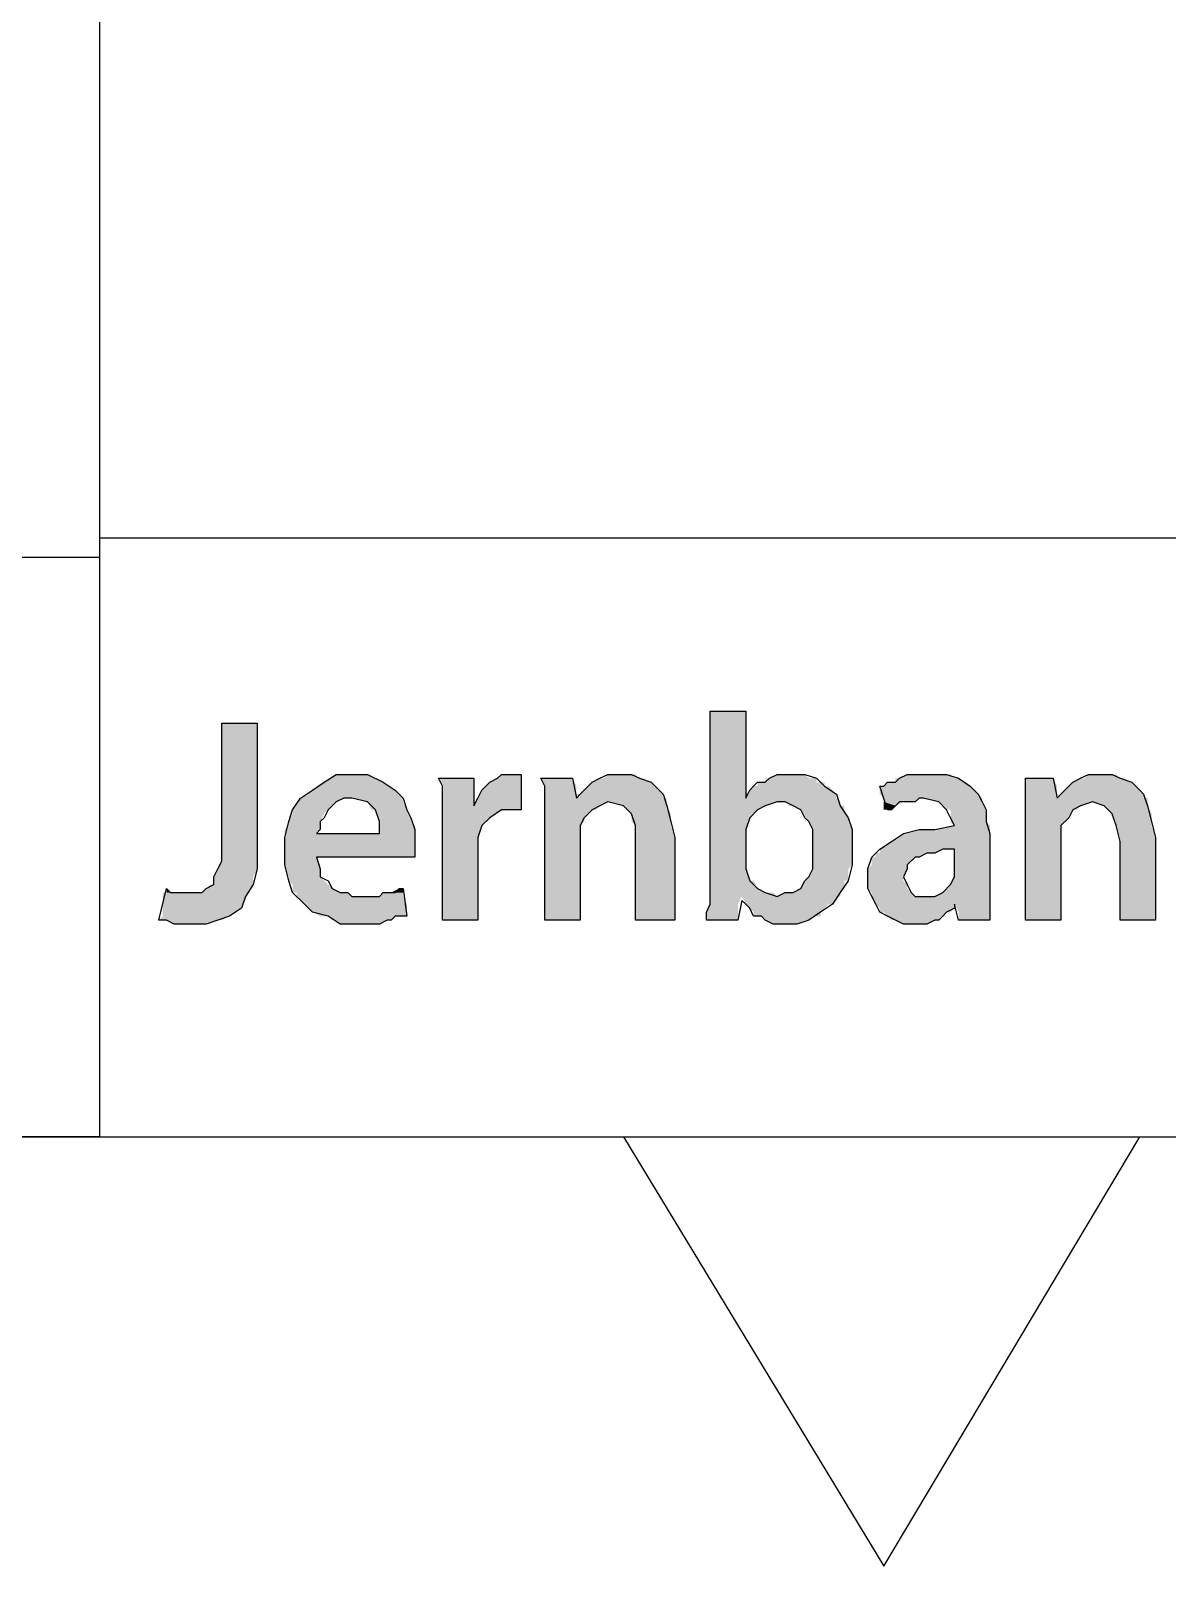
# Model space of a CAD drawing. Header units: millimetres. Extents: x -45 to 90, y -17 to 16.
# Drawn here: x 79.986 to 81.309, y -6.707 to -4.92 of the extents above; entities that cross this region are included whole.
import ezdxf

# ---------------------------------------------------------------- set-up
doc = ezdxf.new("R2010")
doc.units = ezdxf.units.MM
doc.layers.add('PDF_Geometry', color=7, linetype='Continuous')
doc.layers.add('PDF_Solid Fills', color=7, linetype='Continuous')

msp = doc.modelspace()

# ---------------------------------------------------------------- linework, layer by layer
at = {"layer": 'PDF_Geometry', "lineweight": 25}
for points in [[(-44.1267, 7.6371), (-44.1267, -6.2069), (89.3766, -6.2069), (89.3766, 7.6371)], [(80.0662, -6.2069), (76.9169, -6.2069), (76.9169, -3.9103), (80.0662, -3.9103)], [(80.7768, -5.7118), (80.818, -5.7118), (80.818, -5.8127), (80.8226, -5.8035), (80.8272, -5.7989), (80.8318, -5.7943), (80.8408, -5.7943), (80.8455, -5.7897), (80.8547, -5.7852), (80.8639, -5.7852), (80.873, -5.7852), (80.8868, -5.7852), (80.9005, -5.7897), (80.9097, -5.7989), (80.9235, -5.8081), (80.928, -5.8216), (80.9372, -5.8356), (80.9418, -5.8493), (80.9418, -5.8677), (80.9418, -5.8906), (80.9372, -5.9089), (80.928, -5.9227), (80.9189, -5.9362), (80.9051, -5.9456), (80.8914, -5.9548), (80.8776, -5.9594), (80.8639, -5.9594), (80.8593, -5.9594), (80.8501, -5.9594), (80.8408, -5.9548), (80.8364, -5.9502), (80.8272, -5.9502), (80.8226, -5.941), (80.818, -5.9362), (80.8134, -5.9319), (80.8089, -5.9548), (80.7722, -5.9548), (80.7722, -5.9456), (80.7768, -5.9362), (80.7768, -5.9227), (80.7768, -5.9089)], [(80.2083, -5.7256), (80.2496, -5.7256), (80.2496, -5.8723), (80.2496, -5.8952), (80.245, -5.9135), (80.2358, -5.9273), (80.2313, -5.941), (80.2175, -5.9502), (80.2037, -5.9548), (80.19, -5.9594), (80.1717, -5.9594), (80.1625, -5.9594), (80.1531, -5.9594), (80.1442, -5.9548), (80.135, -5.9548), (80.1442, -5.9181), (80.1487, -5.9227), (80.1531, -5.9227), (80.1625, -5.9227), (80.1671, -5.9227), (80.1762, -5.9227), (80.1854, -5.9227), (80.19, -5.9181), (80.1992, -5.9135), (80.1992, -5.9043), (80.2037, -5.8952), (80.2083, -5.886), (80.2083, -5.8723)], [(80.3184, -5.8814), (80.3229, -5.8952), (80.3229, -5.9043), (80.3321, -5.9089), (80.3367, -5.9181), (80.3459, -5.9227), (80.355, -5.9227), (80.3596, -5.9273), (80.3734, -5.9273), (80.3779, -5.9273), (80.3871, -5.9273), (80.3917, -5.9273), (80.3963, -5.9227), (80.4009, -5.9227), (80.41, -5.9227), (80.4146, -5.9181), (80.4192, -5.9181), (80.4238, -5.9502), (80.4192, -5.9502), (80.41, -5.9502), (80.4054, -5.9548), (80.4009, -5.9548), (80.3917, -5.9594), (80.3823, -5.9594), (80.3734, -5.9594), (80.3642, -5.9594), (80.3459, -5.9594), (80.3321, -5.9502), (80.3138, -5.9456), (80.3046, -5.9362), (80.2908, -5.9227), (80.2863, -5.9089), (80.2817, -5.8906), (80.2817, -5.8723), (80.2817, -5.8585), (80.2863, -5.8402), (80.2908, -5.8264), (80.3, -5.8127), (80.3138, -5.8035), (80.3275, -5.7943), (80.3413, -5.7852), (80.3596, -5.7852), (80.3779, -5.7852), (80.3963, -5.7943), (80.41, -5.8035), (80.4192, -5.8127), (80.4238, -5.8264), (80.4284, -5.8356), (80.433, -5.8493), (80.433, -5.8631), (80.433, -5.8723), (80.433, -5.8768), (80.433, -5.8814)], [(80.465, -5.8402), (80.465, -5.8264), (80.465, -5.8127), (80.465, -5.7989), (80.4605, -5.7897), (80.5017, -5.7897), (80.5017, -5.8216), (80.5063, -5.8127), (80.5109, -5.8035), (80.5155, -5.7989), (80.5201, -5.7943), (80.5292, -5.7897), (80.5338, -5.7852), (80.543, -5.7852), (80.5476, -5.7852), (80.5521, -5.7852), (80.5567, -5.7852), (80.5567, -5.8264), (80.5521, -5.8264), (80.5476, -5.8264), (80.543, -5.8264), (80.5338, -5.8264), (80.5201, -5.8356), (80.5109, -5.8448), (80.5063, -5.8585), (80.5063, -5.8631), (80.5063, -5.8677), (80.5063, -5.9548), (80.465, -5.9548)], [(80.5842, -5.8402), (80.5842, -5.8264), (80.5842, -5.8127), (80.5842, -5.7989), (80.5796, -5.7897), (80.6163, -5.7897), (80.6209, -5.8127), (80.6255, -5.8081), (80.6301, -5.8035), (80.6347, -5.7989), (80.6392, -5.7943), (80.6484, -5.7897), (80.6576, -5.7852), (80.6622, -5.7852), (80.6759, -5.7852), (80.6851, -5.7852), (80.6942, -5.7897), (80.708, -5.7943), (80.7172, -5.8035), (80.7218, -5.8081), (80.7261, -5.8216), (80.7309, -5.8402), (80.7355, -5.8585), (80.7355, -5.9548), (80.6897, -5.9548), (80.6897, -5.8631), (80.6897, -5.8448), (80.6851, -5.831), (80.6759, -5.8216), (80.6576, -5.8172), (80.6484, -5.8216), (80.6392, -5.8264), (80.6301, -5.8356), (80.6255, -5.8448), (80.6255, -5.8493), (80.6255, -5.8539), (80.6255, -5.8585), (80.6255, -5.9548), (80.5842, -5.9548)], [(81.1022, -5.9135), (81.1022, -5.9273), (81.1022, -5.9362), (81.1022, -5.9456), (81.1022, -5.9548), (81.0656, -5.9548), (81.061, -5.9362), (81.061, -5.941), (81.0518, -5.9456), (81.0472, -5.9502), (81.0426, -5.9548), (81.0381, -5.9548), (81.0289, -5.9594), (81.0197, -5.9594), (81.0151, -5.9594), (81.0014, -5.9594), (80.9922, -5.9548), (80.983, -5.9502), (80.9739, -5.9456), (80.9693, -5.9362), (80.9647, -5.9273), (80.9601, -5.9181), (80.9601, -5.9089), (80.9601, -5.8952), (80.9647, -5.8814), (80.9739, -5.8723), (80.9876, -5.8631), (81.0014, -5.8539), (81.0197, -5.8493), (81.0381, -5.8493), (81.061, -5.8448), (81.0564, -5.8356), (81.0518, -5.8264), (81.0426, -5.8172), (81.0243, -5.8127), (81.0197, -5.8127), (81.0151, -5.8172), (81.006, -5.8172), (81.0014, -5.8172), (80.9968, -5.8172), (80.9922, -5.8216), (80.9876, -5.8264), (80.983, -5.8264), (80.9739, -5.7989), (80.9785, -5.7989), (80.983, -5.7943), (80.9922, -5.7943), (80.9968, -5.7897), (81.006, -5.7852), (81.0151, -5.7852), (81.0243, -5.7852), (81.0335, -5.7852), (81.0518, -5.7852), (81.0656, -5.7897), (81.0793, -5.7989), (81.0885, -5.8081), (81.0931, -5.8172), (81.0977, -5.8264), (81.0977, -5.8402), (81.1022, -5.8539)], [(81.1435, -5.8402), (81.1435, -5.8264), (81.1435, -5.8127), (81.1435, -5.7989), (81.1435, -5.7897), (81.1756, -5.7897), (81.1802, -5.8127), (81.1846, -5.8081), (81.1893, -5.8035), (81.1939, -5.7989), (81.1985, -5.7943), (81.2077, -5.7897), (81.2168, -5.7852), (81.226, -5.7852), (81.2352, -5.7852), (81.2443, -5.7852), (81.2535, -5.7897), (81.2673, -5.7943), (81.2764, -5.8035), (81.281, -5.8081), (81.2856, -5.8216), (81.2902, -5.8402), (81.2948, -5.8585), (81.2948, -5.9548), (81.2535, -5.9548), (81.2535, -5.8631), (81.2489, -5.8448), (81.2443, -5.831), (81.2352, -5.8216), (81.2214, -5.8172), (81.2077, -5.8216), (81.1985, -5.8264), (81.1939, -5.8356), (81.1846, -5.8448), (81.1846, -5.8493), (81.1846, -5.8539), (81.1846, -5.8585), (81.1846, -5.9548), (81.1435, -5.9548)], [(80.3917, -5.8539), (80.3917, -5.8402), (80.3871, -5.8264), (80.3779, -5.8172), (80.3596, -5.8127), (80.3504, -5.8127), (80.3413, -5.8172), (80.3367, -5.8216), (80.3321, -5.8264), (80.3275, -5.8356), (80.3229, -5.8402), (80.3229, -5.8493), (80.3184, -5.8539)], [(80.818, -5.886), (80.818, -5.8906), (80.818, -5.8952), (80.8226, -5.9089), (80.8318, -5.9181), (80.8408, -5.9227), (80.8547, -5.9273), (80.8639, -5.9227), (80.873, -5.9227), (80.8822, -5.9181), (80.8868, -5.9089), (80.8914, -5.9043), (80.896, -5.8952), (80.896, -5.8814), (80.896, -5.8723), (80.896, -5.8631), (80.896, -5.8493), (80.8914, -5.8402), (80.8868, -5.8356), (80.8822, -5.8264), (80.873, -5.8216), (80.8639, -5.8172), (80.8547, -5.8172), (80.8408, -5.8216), (80.8318, -5.8264), (80.8226, -5.8356), (80.818, -5.8493), (80.818, -5.8539), (80.818, -5.8585)], [(81.061, -5.8723), (81.0472, -5.8723), (81.0381, -5.8768), (81.0289, -5.8768), (81.0197, -5.8814), (81.0151, -5.8814), (81.006, -5.8906), (81.006, -5.8952), (81.0014, -5.9043), (81.006, -5.9135), (81.0106, -5.9227), (81.0151, -5.9273), (81.0243, -5.9273), (81.0381, -5.9273), (81.0472, -5.9227), (81.0564, -5.9135), (81.061, -5.9043), (81.061, -5.8998), (81.061, -5.8952)]]:
    msp.add_lwpolyline(points, close=True, dxfattribs=at)
for points in [[(89.3766, -1.2836), (80.0662, -1.2836), (80.0662, -6.2069), (89.3766, -6.2069), (89.3766, -3.0576)], [(80.0662, -5.5101), (89.3766, -5.5101)], [(80.0662, -5.533), (76.9169, -5.533)], [(80.6759, -6.2069), (80.9785, -6.7066), (81.2764, -6.2069)]]:
    msp.add_lwpolyline(points, dxfattribs=at)
at = {"layer": 'PDF_Solid Fills', "transparency": 33554559}
for points in [[(80.7768, -5.7118), (80.7768, -5.8081), (80.818, -5.8081)], [(80.7768, -5.7118), (80.818, -5.7118), (80.818, -5.8081)], [(80.2083, -5.7256), (80.2083, -5.8723), (80.2496, -5.8723)], [(80.2083, -5.7256), (80.2496, -5.7256), (80.2496, -5.8723)], [(80.3413, -5.7852), (80.3275, -5.7943), (80.3963, -5.7943)], [(80.3413, -5.7852), (80.3779, -5.7852), (80.3963, -5.7943)], [(80.5338, -5.7852), (80.5292, -5.7897), (80.5567, -5.7897)], [(80.5338, -5.7852), (80.5567, -5.7852), (80.5567, -5.7897)], [(80.6576, -5.7852), (80.653, -5.7897), (80.6942, -5.7897)], [(80.6576, -5.7852), (80.6897, -5.7852), (80.6942, -5.7897)], [(80.8547, -5.7852), (80.8455, -5.7897), (80.8914, -5.7897)], [(80.8547, -5.7852), (80.8868, -5.7852), (80.8914, -5.7897)], [(81.006, -5.7852), (80.9968, -5.7897), (81.061, -5.7897)], [(81.006, -5.7852), (81.0564, -5.7852), (81.061, -5.7897)], [(81.2168, -5.7852), (81.2123, -5.7897), (81.2535, -5.7897)], [(81.2168, -5.7852), (81.2489, -5.7852), (81.2535, -5.7897)], [(80.3138, -5.8035), (80.3, -5.8127), (80.4192, -5.8127)], [(80.3275, -5.7943), (80.3138, -5.8035), (80.41, -5.8035)], [(80.3138, -5.8035), (80.41, -5.8035), (80.4192, -5.8127)], [(80.3275, -5.7943), (80.3963, -5.7943), (80.41, -5.8035)], [(80.4605, -5.7897), (80.465, -5.7989), (80.5017, -5.7989)], [(80.4605, -5.7897), (80.5017, -5.7897), (80.5017, -5.7989)], [(80.465, -5.7989), (80.465, -5.8127), (80.5017, -5.8127)], [(80.465, -5.7989), (80.5017, -5.7989), (80.5017, -5.8127)], [(80.5109, -5.8035), (80.5063, -5.8127), (80.5567, -5.8127)], [(80.5155, -5.7989), (80.5109, -5.8035), (80.5567, -5.8035)], [(80.5109, -5.8035), (80.5567, -5.8035), (80.5567, -5.8127)], [(80.5201, -5.7943), (80.5155, -5.7989), (80.5567, -5.7989)], [(80.5155, -5.7989), (80.5567, -5.7989), (80.5567, -5.8035)], [(80.5292, -5.7897), (80.5201, -5.7943), (80.5567, -5.7943)], [(80.5201, -5.7943), (80.5567, -5.7943), (80.5567, -5.7989)], [(80.5292, -5.7897), (80.5567, -5.7897), (80.5567, -5.7943)], [(80.5796, -5.7897), (80.5842, -5.7989), (80.6209, -5.7989)], [(80.5796, -5.7897), (80.6163, -5.7897), (80.6209, -5.7989)], [(80.5842, -5.7989), (80.5842, -5.8127), (80.6209, -5.8127)], [(80.5842, -5.7989), (80.6209, -5.7989), (80.6209, -5.8127)], [(80.6301, -5.8035), (80.6255, -5.8081), (80.7218, -5.8081)], [(80.6347, -5.7989), (80.6301, -5.8035), (80.7172, -5.8035)], [(80.6301, -5.8035), (80.7172, -5.8035), (80.7218, -5.8081)], [(80.6392, -5.7943), (80.6347, -5.7989), (80.7126, -5.7989)], [(80.6347, -5.7989), (80.7126, -5.7989), (80.7172, -5.8035)], [(80.6484, -5.7897), (80.6392, -5.7943), (80.708, -5.7943)], [(80.6392, -5.7943), (80.708, -5.7943), (80.7126, -5.7989)], [(80.6484, -5.7897), (80.6988, -5.7897), (80.708, -5.7943)], [(80.8226, -5.8035), (80.818, -5.8081), (80.9235, -5.8081)], [(80.8272, -5.7989), (80.8226, -5.8035), (80.9189, -5.8035)], [(80.8226, -5.8035), (80.9189, -5.8035), (80.9235, -5.8081)], [(80.8272, -5.7989), (80.9143, -5.7989), (80.9189, -5.8035)], [(80.8318, -5.7943), (80.8318, -5.7989), (80.9097, -5.7989)], [(80.8318, -5.7943), (80.9097, -5.7943), (80.9097, -5.7989)], [(80.8408, -5.7897), (80.8408, -5.7943), (80.9005, -5.7943)], [(80.8408, -5.7897), (80.9005, -5.7897), (80.9005, -5.7943)], [(80.9739, -5.7989), (80.9739, -5.8081), (81.0885, -5.8081)], [(80.9739, -5.7989), (81.0793, -5.7989), (81.0885, -5.8081)], [(80.983, -5.7943), (80.9785, -5.7989), (81.0793, -5.7989)], [(80.983, -5.7943), (81.0747, -5.7943), (81.0793, -5.7989)], [(80.9922, -5.7897), (80.9922, -5.7943), (81.07, -5.7943)], [(80.9922, -5.7897), (81.0656, -5.7897), (81.07, -5.7943)], [(81.1435, -5.7897), (81.1435, -5.7989), (81.1802, -5.7989)], [(81.1435, -5.7897), (81.1756, -5.7897), (81.1802, -5.7989)], [(81.1435, -5.7989), (81.1435, -5.8127), (81.1802, -5.8127)], [(81.1435, -5.7989), (81.1802, -5.7989), (81.1802, -5.8127)], [(81.1893, -5.8035), (81.1846, -5.8081), (81.281, -5.8081)], [(81.1939, -5.7989), (81.1893, -5.8035), (81.2764, -5.8035)], [(81.1893, -5.8035), (81.2764, -5.8035), (81.281, -5.8081)], [(81.1985, -5.7943), (81.1939, -5.7989), (81.2718, -5.7989)], [(81.1939, -5.7989), (81.2718, -5.7989), (81.2764, -5.8035)], [(81.2077, -5.7897), (81.1985, -5.7943), (81.2673, -5.7943)], [(81.1985, -5.7943), (81.2673, -5.7943), (81.2718, -5.7989)], [(81.2077, -5.7897), (81.2581, -5.7897), (81.2673, -5.7943)], [(80.2954, -5.8216), (80.2908, -5.8264), (80.3321, -5.8264)], [(80.3, -5.8127), (80.2954, -5.8172), (80.3413, -5.8172)], [(80.2954, -5.8172), (80.2954, -5.8216), (80.3367, -5.8216)], [(80.2954, -5.8172), (80.3413, -5.8172), (80.3367, -5.8216)], [(80.2954, -5.8216), (80.3367, -5.8216), (80.3321, -5.8264)], [(80.3, -5.8127), (80.3504, -5.8127), (80.3413, -5.8172)], [(80.3596, -5.8127), (80.3779, -5.8172), (80.4192, -5.8172)], [(80.3596, -5.8127), (80.4192, -5.8127), (80.4192, -5.8172)], [(80.3779, -5.8172), (80.3823, -5.8264), (80.4238, -5.8264)], [(80.3779, -5.8172), (80.4192, -5.8172), (80.4238, -5.8264)], [(80.465, -5.8127), (80.465, -5.8216), (80.5017, -5.8216)], [(80.465, -5.8127), (80.5017, -5.8127), (80.5017, -5.8216)], [(80.465, -5.8216), (80.465, -5.8264), (80.5567, -5.8264)], [(80.465, -5.8216), (80.5567, -5.8216), (80.5567, -5.8264)], [(80.5063, -5.8127), (80.5017, -5.8216), (80.5567, -5.8216)], [(80.5063, -5.8127), (80.5567, -5.8127), (80.5567, -5.8216)], [(80.5842, -5.8127), (80.5842, -5.8172), (80.7261, -5.8172)], [(80.5842, -5.8127), (80.7261, -5.8127), (80.7261, -5.8172)], [(80.5842, -5.8172), (80.5842, -5.8216), (80.6484, -5.8216)], [(80.5842, -5.8172), (80.6576, -5.8172), (80.6484, -5.8216)], [(80.5842, -5.8216), (80.5842, -5.8264), (80.6438, -5.8264)], [(80.5842, -5.8216), (80.6484, -5.8216), (80.6438, -5.8264)], [(80.6209, -5.8081), (80.6209, -5.8127), (80.7218, -5.8127)], [(80.6209, -5.8081), (80.7218, -5.8081), (80.7218, -5.8127)], [(80.6576, -5.8172), (80.6759, -5.8216), (80.7261, -5.8216)], [(80.6576, -5.8172), (80.7261, -5.8172), (80.7261, -5.8216)], [(80.6759, -5.8216), (80.6851, -5.831), (80.7309, -5.831)], [(80.6759, -5.8216), (80.7261, -5.8216), (80.7309, -5.831)], [(80.7768, -5.8081), (80.7768, -5.8127), (80.818, -5.8127)], [(80.7768, -5.8081), (80.818, -5.8081), (80.818, -5.8127)], [(80.7768, -5.8127), (80.7768, -5.8172), (80.928, -5.8172)], [(80.7768, -5.8127), (80.9235, -5.8127), (80.928, -5.8172)], [(80.7768, -5.8172), (80.7768, -5.8216), (80.8408, -5.8216)], [(80.7768, -5.8172), (80.8547, -5.8172), (80.8408, -5.8216)], [(80.7768, -5.8216), (80.7768, -5.8264), (80.8318, -5.8264)], [(80.7768, -5.8216), (80.8408, -5.8216), (80.8318, -5.8264)], [(80.818, -5.8081), (80.818, -5.8127), (80.9235, -5.8127)], [(80.818, -5.8081), (80.9235, -5.8081), (80.9235, -5.8127)], [(80.8639, -5.8172), (80.8684, -5.8216), (80.928, -5.8216)], [(80.8639, -5.8172), (80.928, -5.8172), (80.928, -5.8216)], [(80.873, -5.8216), (80.8822, -5.8264), (80.9326, -5.8264)], [(80.873, -5.8216), (80.9326, -5.8216), (80.9326, -5.8264)], [(80.9739, -5.8081), (80.9785, -5.8127), (81.0931, -5.8127)], [(80.9739, -5.8081), (81.0885, -5.8081), (81.0931, -5.8127)], [(80.9785, -5.8127), (80.9785, -5.8172), (81.0151, -5.8172)], [(80.9785, -5.8127), (81.0197, -5.8127), (81.0151, -5.8172)], [(80.9785, -5.8172), (80.9785, -5.8216), (80.9922, -5.8216)], [(80.9785, -5.8172), (81.0014, -5.8172), (80.9922, -5.8216)], [(80.9785, -5.8216), (80.9785, -5.8264), (80.9876, -5.8264)], [(80.9785, -5.8216), (80.9922, -5.8216), (80.9876, -5.8264)], [(81.0197, -5.8127), (81.0426, -5.8172), (81.0931, -5.8172)], [(81.0197, -5.8127), (81.0931, -5.8127), (81.0931, -5.8172)], [(81.0426, -5.8172), (81.0518, -5.8264), (81.0977, -5.8264)], [(81.0426, -5.8172), (81.0931, -5.8172), (81.0977, -5.8264)], [(81.1435, -5.8127), (81.1435, -5.8172), (81.2856, -5.8172)], [(81.1435, -5.8127), (81.2856, -5.8127), (81.2856, -5.8172)], [(81.1435, -5.8172), (81.1435, -5.8216), (81.2077, -5.8216)], [(81.1435, -5.8172), (81.2214, -5.8172), (81.2077, -5.8216)], [(81.1435, -5.8216), (81.1435, -5.8264), (81.2031, -5.8264)], [(81.1435, -5.8216), (81.2077, -5.8216), (81.2031, -5.8264)], [(81.1846, -5.8081), (81.1802, -5.8127), (81.281, -5.8127)], [(81.1846, -5.8081), (81.281, -5.8081), (81.281, -5.8127)], [(81.2214, -5.8172), (81.2352, -5.8216), (81.2856, -5.8216)], [(81.2214, -5.8172), (81.2856, -5.8172), (81.2856, -5.8216)], [(81.2352, -5.8216), (81.2443, -5.831), (81.2902, -5.831)], [(81.2352, -5.8216), (81.2856, -5.8216), (81.2902, -5.831)], [(80.2863, -5.8402), (80.2817, -5.8493), (80.3229, -5.8493)], [(80.2908, -5.831), (80.2863, -5.8402), (80.3229, -5.8402)], [(80.2863, -5.8402), (80.3229, -5.8402), (80.3229, -5.8493)], [(80.2908, -5.8264), (80.2908, -5.831), (80.3275, -5.831)], [(80.2908, -5.8264), (80.3321, -5.8264), (80.3275, -5.831)], [(80.2908, -5.831), (80.3275, -5.831), (80.3229, -5.8402)], [(80.3871, -5.8264), (80.3917, -5.8356), (80.4284, -5.8356)], [(80.3871, -5.8264), (80.4238, -5.8264), (80.4284, -5.8356)], [(80.3917, -5.8356), (80.3917, -5.8402), (80.4284, -5.8402)], [(80.3917, -5.8356), (80.4284, -5.8356), (80.4284, -5.8402)], [(80.3917, -5.8402), (80.3917, -5.8493), (80.433, -5.8493)], [(80.3917, -5.8402), (80.4284, -5.8402), (80.433, -5.8493)], [(80.465, -5.8264), (80.465, -5.8356), (80.5201, -5.8356)], [(80.465, -5.8264), (80.5338, -5.8264), (80.5201, -5.8356)], [(80.465, -5.8356), (80.465, -5.8402), (80.5155, -5.8402)], [(80.465, -5.8356), (80.5201, -5.8356), (80.5155, -5.8402)], [(80.465, -5.8402), (80.465, -5.8448), (80.5109, -5.8448)], [(80.465, -5.8402), (80.5155, -5.8402), (80.5109, -5.8448)], [(80.5842, -5.8264), (80.5842, -5.8356), (80.6301, -5.8356)], [(80.5842, -5.8264), (80.6392, -5.8264), (80.6301, -5.8356)], [(80.5842, -5.8356), (80.5842, -5.8402), (80.6301, -5.8402)], [(80.5842, -5.8356), (80.6301, -5.8356), (80.6301, -5.8402)], [(80.5842, -5.8402), (80.5842, -5.8448), (80.6255, -5.8448)], [(80.5842, -5.8402), (80.6301, -5.8402), (80.6255, -5.8448)], [(80.6851, -5.831), (80.6851, -5.8402), (80.7309, -5.8402)], [(80.6851, -5.831), (80.7309, -5.831), (80.7309, -5.8402)], [(80.6851, -5.8402), (80.6897, -5.8448), (80.7309, -5.8448)], [(80.6851, -5.8402), (80.7309, -5.8402), (80.7309, -5.8448)], [(80.7768, -5.8264), (80.7768, -5.8356), (80.8226, -5.8356)], [(80.7768, -5.8264), (80.8318, -5.8264), (80.8226, -5.8356)], [(80.7768, -5.8356), (80.7768, -5.8493), (80.818, -5.8493)], [(80.7768, -5.8356), (80.8226, -5.8356), (80.818, -5.8493)], [(80.8822, -5.8264), (80.8868, -5.8356), (80.9372, -5.8356)], [(80.8822, -5.8264), (80.9326, -5.8264), (80.9372, -5.8356)], [(80.8868, -5.8356), (80.8914, -5.8402), (80.9372, -5.8402)], [(80.8868, -5.8356), (80.9372, -5.8356), (80.9372, -5.8402)], [(80.8914, -5.8402), (80.896, -5.8493), (80.9418, -5.8493)], [(80.8914, -5.8402), (80.9372, -5.8402), (80.9418, -5.8493)], [(81.0564, -5.8264), (81.0564, -5.8356), (81.0977, -5.8356)], [(81.0564, -5.8264), (81.0977, -5.8264), (81.0977, -5.8356)], [(81.0564, -5.8356), (81.0564, -5.8402), (81.0977, -5.8402)], [(81.0564, -5.8356), (81.0977, -5.8356), (81.0977, -5.8402)], [(81.0564, -5.8402), (81.061, -5.8448), (81.1022, -5.8448)], [(81.0564, -5.8402), (81.0977, -5.8402), (81.1022, -5.8448)], [(81.1435, -5.8264), (81.1435, -5.8356), (81.1939, -5.8356)], [(81.1435, -5.8264), (81.1985, -5.8264), (81.1939, -5.8356)], [(81.1435, -5.8356), (81.1435, -5.8402), (81.1893, -5.8402)], [(81.1435, -5.8356), (81.1939, -5.8356), (81.1893, -5.8402)], [(81.1435, -5.8402), (81.1435, -5.8448), (81.1846, -5.8448)], [(81.1435, -5.8402), (81.1893, -5.8402), (81.1846, -5.8448)], [(81.2443, -5.831), (81.2489, -5.8402), (81.2902, -5.8402)], [(81.2443, -5.831), (81.2902, -5.831), (81.2902, -5.8402)], [(81.2489, -5.8402), (81.2489, -5.8448), (81.2902, -5.8448)], [(81.2489, -5.8402), (81.2902, -5.8402), (81.2902, -5.8448)], [(80.2817, -5.8493), (80.2817, -5.8539), (80.3184, -5.8539)], [(80.2817, -5.8493), (80.3229, -5.8493), (80.3184, -5.8539)], [(80.2817, -5.8539), (80.2817, -5.8585), (80.433, -5.8585)], [(80.2817, -5.8539), (80.433, -5.8539), (80.433, -5.8585)], [(80.2817, -5.8585), (80.2817, -5.8631), (80.433, -5.8631)], [(80.2817, -5.8585), (80.433, -5.8585), (80.433, -5.8631)], [(80.3917, -5.8493), (80.3917, -5.8539), (80.433, -5.8539)], [(80.3917, -5.8493), (80.433, -5.8493), (80.433, -5.8539)], [(80.465, -5.8448), (80.465, -5.8585), (80.5063, -5.8585)], [(80.465, -5.8448), (80.5109, -5.8448), (80.5063, -5.8585)], [(80.465, -5.8585), (80.465, -5.8631), (80.5063, -5.8631)], [(80.465, -5.8585), (80.5063, -5.8585), (80.5063, -5.8631)], [(80.5842, -5.8448), (80.5842, -5.8493), (80.6255, -5.8493)], [(80.5842, -5.8448), (80.6255, -5.8448), (80.6255, -5.8493)], [(80.5842, -5.8493), (80.5842, -5.8539), (80.6255, -5.8539)], [(80.5842, -5.8493), (80.6255, -5.8493), (80.6255, -5.8539)], [(80.5842, -5.8539), (80.5842, -5.8585), (80.6255, -5.8585)], [(80.5842, -5.8539), (80.6255, -5.8539), (80.6255, -5.8585)], [(80.5842, -5.8585), (80.5842, -5.9548), (80.6255, -5.9548)], [(80.5842, -5.8585), (80.6255, -5.8585), (80.6255, -5.9548)], [(80.6897, -5.8448), (80.6897, -5.8585), (80.7355, -5.8585)], [(80.6897, -5.8448), (80.7309, -5.8448), (80.7355, -5.8585)], [(80.6897, -5.8585), (80.6897, -5.8631), (80.7355, -5.8631)], [(80.6897, -5.8585), (80.7355, -5.8585), (80.7355, -5.8631)], [(80.7768, -5.8493), (80.7768, -5.8539), (80.818, -5.8539)], [(80.7768, -5.8493), (80.818, -5.8493), (80.818, -5.8539)], [(80.7768, -5.8539), (80.7768, -5.8585), (80.818, -5.8585)], [(80.7768, -5.8539), (80.818, -5.8539), (80.818, -5.8585)], [(80.7768, -5.8585), (80.7768, -5.886), (80.818, -5.886)], [(80.7768, -5.8585), (80.818, -5.8585), (80.818, -5.886)], [(80.896, -5.8493), (80.896, -5.8631), (80.9418, -5.8631)], [(80.896, -5.8493), (80.9418, -5.8493), (80.9418, -5.8631)], [(81.0014, -5.8539), (80.9876, -5.8631), (81.1022, -5.8631)], [(81.0197, -5.8493), (81.0014, -5.8539), (81.1022, -5.8539)], [(81.0014, -5.8539), (81.1022, -5.8539), (81.1022, -5.8631)], [(81.0197, -5.8493), (81.1022, -5.8493), (81.1022, -5.8539)], [(81.061, -5.8448), (81.0381, -5.8493), (81.1022, -5.8493)], [(81.061, -5.8448), (81.1022, -5.8448), (81.1022, -5.8493)], [(81.1435, -5.8448), (81.1435, -5.8493), (81.1846, -5.8493)], [(81.1435, -5.8448), (81.1846, -5.8448), (81.1846, -5.8493)], [(81.1435, -5.8493), (81.1435, -5.8585), (81.1846, -5.8585)], [(81.1435, -5.8493), (81.1846, -5.8493), (81.1846, -5.8585)], [(81.1435, -5.8585), (81.1435, -5.9548), (81.1846, -5.9548)], [(81.1435, -5.8585), (81.1846, -5.8585), (81.1846, -5.9548)], [(81.2489, -5.8448), (81.2535, -5.8585), (81.2948, -5.8585)], [(81.2489, -5.8448), (81.2902, -5.8448), (81.2948, -5.8585)], [(81.2535, -5.8585), (81.2535, -5.8631), (81.2948, -5.8631)], [(81.2535, -5.8585), (81.2948, -5.8585), (81.2948, -5.8631)], [(80.2083, -5.8723), (80.2083, -5.886), (80.2496, -5.886)], [(80.2083, -5.8723), (80.2496, -5.8723), (80.2496, -5.886)], [(80.2817, -5.8631), (80.2817, -5.8723), (80.433, -5.8723)], [(80.2817, -5.8631), (80.433, -5.8631), (80.433, -5.8723)], [(80.2817, -5.8723), (80.2817, -5.8768), (80.433, -5.8768)], [(80.2817, -5.8723), (80.433, -5.8723), (80.433, -5.8768)], [(80.2817, -5.8768), (80.2817, -5.8814), (80.433, -5.8814)], [(80.2817, -5.8768), (80.433, -5.8768), (80.433, -5.8814)], [(80.465, -5.8631), (80.465, -5.8677), (80.5063, -5.8677)], [(80.465, -5.8631), (80.5063, -5.8631), (80.5063, -5.8677)], [(80.465, -5.8677), (80.465, -5.9548), (80.5063, -5.9548)], [(80.465, -5.8677), (80.5063, -5.8677), (80.5063, -5.9548)], [(80.6897, -5.8631), (80.6897, -5.9548), (80.7355, -5.9548)], [(80.6897, -5.8631), (80.7355, -5.8631), (80.7355, -5.9548)], [(80.896, -5.8631), (80.896, -5.8677), (80.9418, -5.8677)], [(80.896, -5.8631), (80.9418, -5.8631), (80.9418, -5.8677)], [(80.896, -5.8677), (80.896, -5.8723), (80.9418, -5.8723)], [(80.896, -5.8677), (80.9418, -5.8677), (80.9418, -5.8723)], [(80.896, -5.8723), (80.896, -5.8814), (80.9418, -5.8814)], [(80.896, -5.8723), (80.9418, -5.8723), (80.9418, -5.8814)], [(80.9693, -5.8768), (80.9693, -5.8814), (81.0197, -5.8814)], [(80.9693, -5.8768), (81.0289, -5.8768), (81.0197, -5.8814)], [(80.9876, -5.8631), (80.9739, -5.8723), (81.1022, -5.8723)], [(80.9739, -5.8723), (80.9739, -5.8768), (81.0381, -5.8768)], [(80.9739, -5.8723), (81.0472, -5.8723), (81.0381, -5.8768)], [(80.9876, -5.8631), (81.1022, -5.8631), (81.1022, -5.8723)], [(81.061, -5.8723), (81.061, -5.8952), (81.1022, -5.8952)], [(81.061, -5.8723), (81.1022, -5.8723), (81.1022, -5.8952)], [(81.2535, -5.8631), (81.2535, -5.9548), (81.2948, -5.9548)], [(81.2535, -5.8631), (81.2948, -5.8631), (81.2948, -5.9548)], [(80.2037, -5.8952), (80.1992, -5.9043), (80.245, -5.9043)], [(80.2083, -5.886), (80.2037, -5.8952), (80.2496, -5.8952)], [(80.2037, -5.8952), (80.2496, -5.8952), (80.245, -5.9043)], [(80.2083, -5.886), (80.2496, -5.886), (80.2496, -5.8952)], [(80.2817, -5.8814), (80.2817, -5.8906), (80.3229, -5.8906)], [(80.2817, -5.8814), (80.3184, -5.8814), (80.3229, -5.8906)], [(80.2817, -5.8906), (80.2817, -5.8952), (80.3229, -5.8952)], [(80.2817, -5.8906), (80.3229, -5.8906), (80.3229, -5.8952)], [(80.2817, -5.8952), (80.2863, -5.9043), (80.3229, -5.9043)], [(80.2817, -5.8952), (80.3229, -5.8952), (80.3229, -5.9043)], [(80.7768, -5.886), (80.7768, -5.8952), (80.818, -5.8952)], [(80.7768, -5.886), (80.818, -5.886), (80.818, -5.8952)], [(80.7768, -5.8952), (80.7768, -5.9089), (80.8226, -5.9089)], [(80.7768, -5.8952), (80.818, -5.8952), (80.8226, -5.9089)], [(80.896, -5.8952), (80.8914, -5.9043), (80.9372, -5.9043)], [(80.896, -5.8814), (80.896, -5.8906), (80.9418, -5.8906)], [(80.896, -5.8814), (80.9418, -5.8814), (80.9418, -5.8906)], [(80.896, -5.8906), (80.896, -5.8952), (80.9372, -5.8952)], [(80.896, -5.8906), (80.9418, -5.8906), (80.9372, -5.8952)], [(80.896, -5.8952), (80.9372, -5.8952), (80.9372, -5.9043)], [(80.9647, -5.8906), (80.9601, -5.8952), (81.006, -5.8952)], [(80.9601, -5.8952), (80.9601, -5.9043), (81.0014, -5.9043)], [(80.9601, -5.8952), (81.006, -5.8952), (81.0014, -5.9043)], [(80.9647, -5.8814), (80.9647, -5.8906), (81.006, -5.8906)], [(80.9647, -5.8814), (81.0151, -5.8814), (81.006, -5.8906)], [(80.9647, -5.8906), (81.006, -5.8906), (81.006, -5.8952)], [(81.061, -5.8952), (81.061, -5.9043), (81.1022, -5.9043)], [(81.061, -5.8952), (81.1022, -5.8952), (81.1022, -5.9043)], [(80.1946, -5.9135), (80.19, -5.9181), (80.2404, -5.9181)], [(80.1946, -5.9135), (80.245, -5.9135), (80.2404, -5.9181)], [(80.1992, -5.9043), (80.1992, -5.9135), (80.245, -5.9135)], [(80.1992, -5.9043), (80.245, -5.9043), (80.245, -5.9135)], [(80.2863, -5.9043), (80.2863, -5.9089), (80.3275, -5.9089)], [(80.2863, -5.9043), (80.3229, -5.9043), (80.3275, -5.9089)], [(80.2863, -5.9089), (80.2908, -5.9135), (80.3321, -5.9135)], [(80.2863, -5.9089), (80.3275, -5.9089), (80.3321, -5.9135)], [(80.2908, -5.9135), (80.2908, -5.9227), (80.3459, -5.9227)], [(80.2908, -5.9135), (80.3321, -5.9135), (80.3459, -5.9227)], [(80.7768, -5.9089), (80.7768, -5.9181), (80.8318, -5.9181)], [(80.7768, -5.9089), (80.8272, -5.9089), (80.8318, -5.9181)], [(80.8868, -5.9089), (80.8822, -5.9181), (80.9326, -5.9181)], [(80.8914, -5.9043), (80.8868, -5.9089), (80.9372, -5.9089)], [(80.8868, -5.9089), (80.9326, -5.9089), (80.9326, -5.9181)], [(80.8914, -5.9043), (80.9372, -5.9043), (80.9372, -5.9089)], [(80.9601, -5.9043), (80.9601, -5.9089), (81.0014, -5.9089)], [(80.9601, -5.9043), (81.0014, -5.9043), (81.0014, -5.9089)], [(80.9601, -5.9089), (80.9601, -5.9135), (81.006, -5.9135)], [(80.9601, -5.9089), (81.0014, -5.9089), (81.006, -5.9135)], [(80.9601, -5.9135), (80.9601, -5.9181), (81.006, -5.9181)], [(80.9601, -5.9135), (81.006, -5.9135), (81.006, -5.9181)], [(81.0564, -5.9135), (81.0472, -5.9227), (81.1022, -5.9227)], [(81.061, -5.9043), (81.0564, -5.9135), (81.1022, -5.9135)], [(81.0564, -5.9135), (81.1022, -5.9135), (81.1022, -5.9227)], [(81.061, -5.9043), (81.1022, -5.9043), (81.1022, -5.9135)], [(80.1396, -5.9227), (80.1396, -5.9273), (80.2358, -5.9273)], [(80.1396, -5.9227), (80.2404, -5.9227), (80.2358, -5.9273)], [(80.1396, -5.9273), (80.1396, -5.941), (80.2313, -5.941)], [(80.1396, -5.9273), (80.2358, -5.9273), (80.2313, -5.941)], [(80.1442, -5.9181), (80.1442, -5.9227), (80.1487, -5.9227)], [(80.19, -5.9181), (80.1854, -5.9227), (80.2404, -5.9227)], [(80.19, -5.9181), (80.2404, -5.9181), (80.2404, -5.9227)], [(80.2954, -5.9227), (80.2954, -5.9273), (80.3596, -5.9273)], [(80.2954, -5.9227), (80.355, -5.9227), (80.3596, -5.9273)], [(80.2954, -5.9273), (80.3046, -5.9362), (80.4238, -5.9362)], [(80.2954, -5.9273), (80.4192, -5.9273), (80.4238, -5.9362)], [(80.3963, -5.9227), (80.3917, -5.9273), (80.4192, -5.9273)], [(80.3963, -5.9227), (80.4192, -5.9227), (80.4192, -5.9273)], [(80.4146, -5.9181), (80.4054, -5.9227), (80.4192, -5.9227)], [(80.4146, -5.9181), (80.4192, -5.9181), (80.4192, -5.9227)], [(80.7768, -5.9181), (80.7768, -5.9227), (80.8408, -5.9227)], [(80.7768, -5.9181), (80.8318, -5.9181), (80.8408, -5.9227)], [(80.7768, -5.9227), (80.7768, -5.9273), (80.8547, -5.9273)], [(80.7768, -5.9227), (80.8501, -5.9227), (80.8547, -5.9273)], [(80.7768, -5.9273), (80.7768, -5.9362), (80.8089, -5.9362)], [(80.7768, -5.9273), (80.8134, -5.9273), (80.8089, -5.9362)], [(80.8134, -5.9273), (80.818, -5.9362), (80.9189, -5.9362)], [(80.8134, -5.9273), (80.9235, -5.9273), (80.9189, -5.9362)], [(80.8639, -5.9227), (80.8547, -5.9273), (80.928, -5.9273)], [(80.8639, -5.9227), (80.928, -5.9227), (80.928, -5.9273)], [(80.8822, -5.9181), (80.873, -5.9227), (80.928, -5.9227)], [(80.8822, -5.9181), (80.9326, -5.9181), (80.928, -5.9227)], [(80.9601, -5.9181), (80.9647, -5.9227), (81.0106, -5.9227)], [(80.9601, -5.9181), (81.006, -5.9181), (81.0106, -5.9227)], [(80.9647, -5.9227), (80.9647, -5.9273), (81.0151, -5.9273)], [(80.9647, -5.9227), (81.0106, -5.9227), (81.0151, -5.9273)], [(80.9647, -5.9273), (80.9693, -5.9362), (81.1022, -5.9362)], [(80.9647, -5.9273), (81.1022, -5.9273), (81.1022, -5.9362)], [(81.0472, -5.9227), (81.0381, -5.9273), (81.1022, -5.9273)], [(81.0472, -5.9227), (81.1022, -5.9227), (81.1022, -5.9273)], [(80.1396, -5.941), (80.1396, -5.9502), (80.2175, -5.9502)], [(80.1396, -5.941), (80.2313, -5.941), (80.2175, -5.9502)], [(80.3046, -5.9362), (80.3138, -5.9456), (80.4238, -5.9456)], [(80.3046, -5.9362), (80.4238, -5.9362), (80.4238, -5.9456)], [(80.3138, -5.9456), (80.3229, -5.9502), (80.4238, -5.9502)], [(80.3138, -5.9456), (80.4238, -5.9456), (80.4238, -5.9502)], [(80.7768, -5.9362), (80.7722, -5.9456), (80.8089, -5.9456)], [(80.7722, -5.9456), (80.7722, -5.9548), (80.8089, -5.9548)], [(80.7722, -5.9456), (80.8089, -5.9456), (80.8089, -5.9548)], [(80.7768, -5.9362), (80.8089, -5.9362), (80.8089, -5.9456)], [(80.818, -5.9362), (80.8226, -5.941), (80.9097, -5.941)], [(80.818, -5.9362), (80.9143, -5.9362), (80.9097, -5.941)], [(80.8226, -5.941), (80.8272, -5.9456), (80.9051, -5.9456)], [(80.8226, -5.941), (80.9097, -5.941), (80.9051, -5.9456)], [(80.8272, -5.9456), (80.8272, -5.9502), (80.9051, -5.9502)], [(80.8272, -5.9456), (80.9051, -5.9456), (80.9051, -5.9502)], [(80.9693, -5.9362), (80.9739, -5.941), (81.061, -5.941)], [(80.9693, -5.9362), (81.061, -5.9362), (81.061, -5.941)], [(80.9739, -5.941), (80.9739, -5.9456), (81.0564, -5.9456)], [(80.9739, -5.941), (81.061, -5.941), (81.0564, -5.9456)], [(80.9785, -5.9456), (80.983, -5.9502), (81.0472, -5.9502)], [(80.9785, -5.9456), (81.0518, -5.9456), (81.0472, -5.9502)], [(81.061, -5.9362), (81.0656, -5.9456), (81.1022, -5.9456)], [(81.061, -5.9362), (81.1022, -5.9362), (81.1022, -5.9456)], [(81.0656, -5.9456), (81.0656, -5.9548), (81.1022, -5.9548)], [(81.0656, -5.9456), (81.1022, -5.9456), (81.1022, -5.9548)], [(80.1396, -5.9502), (80.135, -5.9548), (80.2083, -5.9548)], [(80.1396, -5.9502), (80.2175, -5.9502), (80.2083, -5.9548)], [(80.1442, -5.9548), (80.1531, -5.9594), (80.19, -5.9594)], [(80.1442, -5.9548), (80.2037, -5.9548), (80.19, -5.9594)], [(80.3321, -5.9502), (80.3367, -5.9548), (80.4054, -5.9548)], [(80.3321, -5.9502), (80.41, -5.9502), (80.4054, -5.9548)], [(80.3413, -5.9548), (80.3459, -5.9594), (80.3917, -5.9594)], [(80.3413, -5.9548), (80.4009, -5.9548), (80.3917, -5.9594)], [(80.8364, -5.9502), (80.8408, -5.9548), (80.8914, -5.9548)], [(80.8364, -5.9502), (80.896, -5.9502), (80.8914, -5.9548)], [(80.8408, -5.9548), (80.8501, -5.9594), (80.8776, -5.9594)], [(80.8408, -5.9548), (80.8868, -5.9548), (80.8776, -5.9594)], [(80.983, -5.9502), (80.9876, -5.9548), (81.0426, -5.9548)], [(80.983, -5.9502), (81.0472, -5.9502), (81.0426, -5.9548)], [(80.9922, -5.9548), (81.0014, -5.9594), (81.0289, -5.9594)], [(80.9922, -5.9548), (81.0381, -5.9548), (81.0289, -5.9594)]]:
    msp.add_solid(points, dxfattribs=at)

doc.saveas('drawing.dxf')
